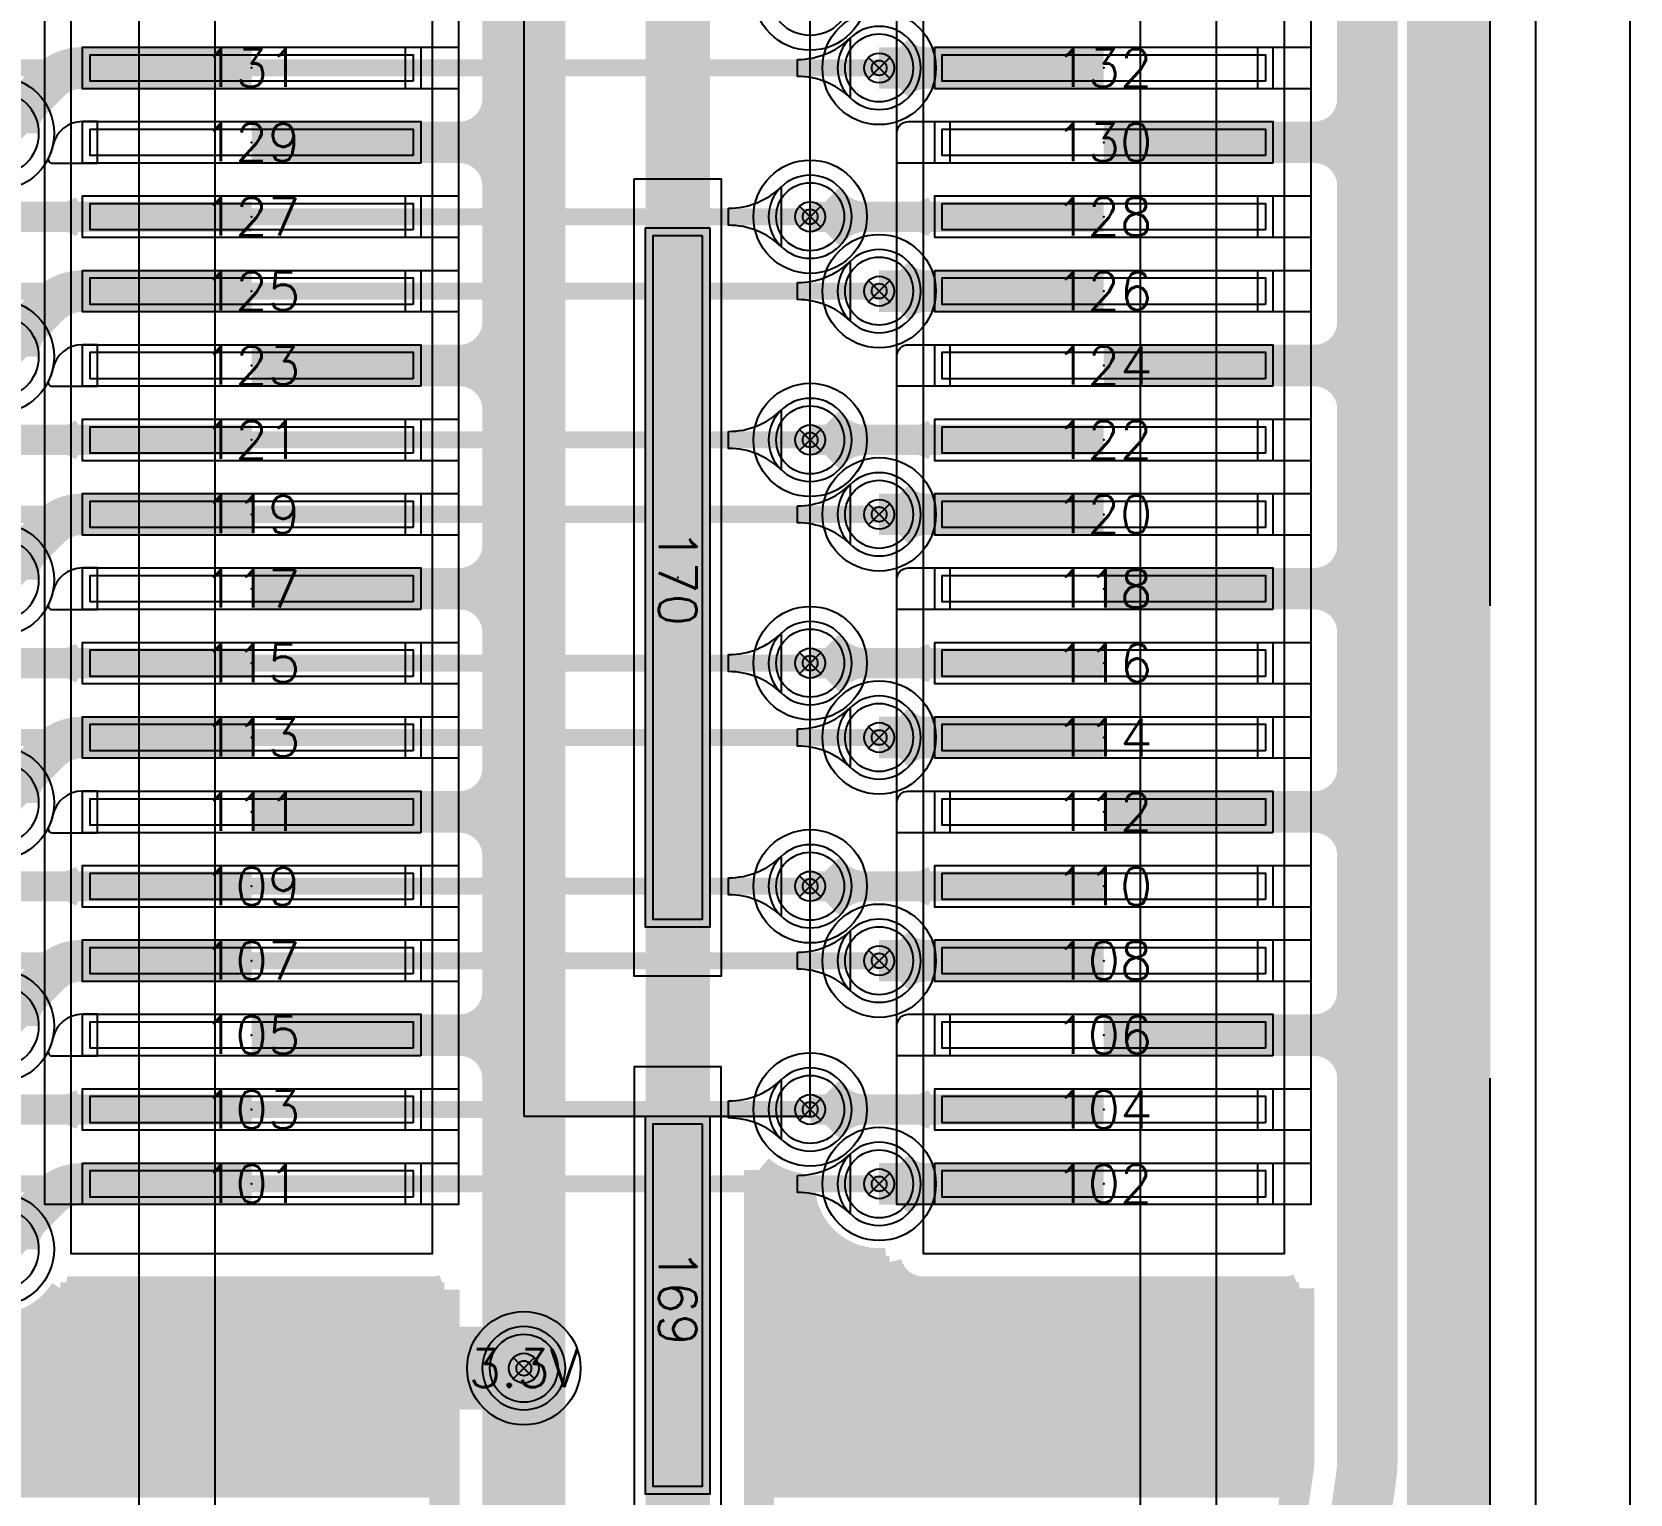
# Model space of a CAD drawing. Header units: inches. Extents: x -0.61 to 6.05, y -1.38 to 3.07.
# Drawn here: x 1.6021 to 2.025, y 1.67 to 2.0569 of the extents above; entities that cross this region are included whole.
import ezdxf
from ezdxf.enums import TextEntityAlignment as Align

# ---------------------------------------------------------------- set-up
doc = ezdxf.new("R2010")
doc.units = ezdxf.units.IN
doc.header["$MEASUREMENT"] = 0
for name, pattern in [('DASHED2', [0.375, 0.25, -0.125]), ('FILLPOLY', [101, 100, 1]), ('FILLPOLYEX', [101, 100, 1]), ('FILLPOLYIN', [101, 100, 1])]:
    doc.linetypes.add(name, pattern=pattern)
for name, color, linetype in [('COM-FS', 7, 'Continuous'), ('FAB', 5, 'Continuous'), ('GE-FS', 5, 'Continuous'), ('GP-FS', 5, 'Continuous'), ('guide_4mil', 7, 'Continuous'), ('HOL', 3, 'Continuous'), ('KO-FS', 7, 'Continuous'), ('LND-FS', 5, 'Continuous'), ('MSK-FS', 6, 'Continuous'), ('NET', 7, 'Continuous'), ('NUM-FS', 7, 'Continuous'), ('PAD-CM', 14, 'Continuous'), ('PCB', 6, 'Continuous'), ('POP-CM', 5, 'Continuous'), ('POP_OUTLINE', 7, 'Continuous'), ('PST-FS', 30, 'Continuous'), ('REF-FS', 7, 'Continuous'), ('scratch', 252, 'DASHED2'), ('STF-01-NS', 30, 'Continuous'), ('TEA-FS', 143, 'Continuous'), ('TEA-NS', 13, 'Continuous'), ('TIE-FS', 5, 'Continuous'), ('TRA-FS', 5, 'Continuous'), ('TRA-NS', 1, 'Continuous'), ('VIA', 7, 'Continuous')]:
    doc.layers.add(name, color=color, linetype=linetype)
doc.styles.get("Standard").update_dxf_attribs({"font": 'romans.shx'})

# ---------------------------------------------------------------- blocks, each defined once
blk = doc.blocks.new('LND-FS-4-D0895-D011')
at = {"layer": 'LND-FS', "linetype": 'Continuous'}
blk.add_lwpolyline([(-0.04475, -0.0055), (0.04475, -0.0055), (0.04475, 0.0055), (-0.04475, 0.0055)], close=True, dxfattribs=at)
blk.add_point((0, 0), dxfattribs=at)
at = {"layer": 'PST-FS', "linetype": 'Continuous'}
blk.add_lwpolyline([(-0.04275, -0.0035), (0.04275, -0.0035), (0.04275, 0.0035), (-0.04275, 0.0035)], close=True, dxfattribs=at)
blk = doc.blocks.new('LND-FS-4-D1-D017')
at = {"layer": 'LND-FS', "linetype": 'Continuous'}
blk.add_lwpolyline([(-0.05, -0.0085), (0.05, -0.0085), (0.05, 0.0085), (-0.05, 0.0085)], close=True, dxfattribs=at)
blk.add_point((0, 0), dxfattribs=at)
at = {"layer": 'PST-FS', "linetype": 'Continuous'}
blk.add_lwpolyline([(-0.048, -0.0065), (0.048, -0.0065), (0.048, 0.0065), (-0.048, 0.0065)], close=True, dxfattribs=at)
blk = doc.blocks.new('LND-FS-4-D185-D017')
at = {"layer": 'LND-FS', "linetype": 'Continuous'}
blk.add_lwpolyline([(-0.0925, -0.0085), (0.0925, -0.0085), (0.0925, 0.0085), (-0.0925, 0.0085)], close=True, dxfattribs=at)
blk.add_point((0, 0), dxfattribs=at)
at = {"layer": 'PST-FS', "linetype": 'Continuous'}
blk.add_lwpolyline([(-0.0905, -0.0065), (0.0905, -0.0065), (0.0905, 0.0065), (-0.0905, 0.0065)], close=True, dxfattribs=at)
blk = doc.blocks.new('PIN-FS-V')
at = {"layer": 'NUM-FS', "linetype": 'Continuous'}
blk.add_attdef('PIN', text='', height=0.03, dxfattribs=at).set_placement((0, 0), align=Align.MIDDLE)
blk = doc.blocks.new('ASP-122953-01-FS')
at = {"layer": 'COM-FS'}
blk.add_lwpolyline([(-1.20625, 0.1425), (1.20625, 0.1425), (1.20625, -0.1425), (-1.20625, -0.1425), (-1.20625, 0.1425)], dxfattribs=at)
blk.add_lwpolyline([(-1.18625, -0.1225), (1.18625, -0.1225), (1.18625, 0.0725), (1.13625, 0.1225), (-1.13625, 0.1225), (-1.18625, 0.0725)], close=True, dxfattribs=at)
at = {"layer": 'MSK-FS'}
for points in [[(-1.09143, 0.065), (-1.09143, 0.1605), (-0.48357, 0.1605), (-0.48357, 0.065)], [(-0.768, -0.0115), (-0.768, 0.0115), (-0.557, 0.0115), (-0.557, -0.0115)], [(-0.407, -0.0115), (-0.407, 0.0115), (-0.533, 0.0115), (-0.533, -0.0115)], [(-1.09143, -0.1605), (-1.09143, -0.065), (-0.48357, -0.065), (-0.48357, -0.1605)]]:
    blk.add_lwpolyline(points, close=True, dxfattribs=at)
at = {"layer": 'LND-FS', "xscale": -1}
for name, p, rotation in [('LND-FS-4-D0895-D011', (-0.79734, 0.11275), 90), ('LND-FS-4-D0895-D011', (-0.77766, 0.11275), 90), ('LND-FS-4-D0895-D011', (-0.75797, 0.11275), 90), ('LND-FS-4-D0895-D011', (-0.73829, 0.11275), 90), ('LND-FS-4-D0895-D011', (-0.7186, 0.11275), 90), ('LND-FS-4-D0895-D011', (-0.69892, 0.11275), 90), ('LND-FS-4-D0895-D011', (-0.67923, 0.11275), 90), ('LND-FS-4-D0895-D011', (-0.65955, 0.11275), 90), ('LND-FS-4-D0895-D011', (-0.63986, 0.11275), 90), ('LND-FS-4-D0895-D011', (-0.62018, 0.11275), 90), ('LND-FS-4-D0895-D011', (-0.60049, 0.11275), 90), ('LND-FS-4-D0895-D011', (-0.58081, 0.11275), 90), ('LND-FS-4-D0895-D011', (-0.56112, 0.11275), 90), ('LND-FS-4-D0895-D011', (-0.54144, 0.11275), 90), ('LND-FS-4-D0895-D011', (-0.52175, 0.11275), 90), ('LND-FS-4-D0895-D011', (-0.50207, 0.11275), 90), ('LND-FS-4-D185-D017', (-0.6625, 0), 180), ('LND-FS-4-D1-D017', (-0.47, 0), 180), ('LND-FS-4-D0895-D011', (-0.79734, -0.11275), 90), ('LND-FS-4-D0895-D011', (-0.77766, -0.11275), 90), ('LND-FS-4-D0895-D011', (-0.75797, -0.11275), 90), ('LND-FS-4-D0895-D011', (-0.73829, -0.11275), 90), ('LND-FS-4-D0895-D011', (-0.7186, -0.11275), 90), ('LND-FS-4-D0895-D011', (-0.69892, -0.11275), 90), ('LND-FS-4-D0895-D011', (-0.67923, -0.11275), 90), ('LND-FS-4-D0895-D011', (-0.65955, -0.11275), 90), ('LND-FS-4-D0895-D011', (-0.63986, -0.11275), 90), ('LND-FS-4-D0895-D011', (-0.62018, -0.11275), 90), ('LND-FS-4-D0895-D011', (-0.60049, -0.11275), 90), ('LND-FS-4-D0895-D011', (-0.58081, -0.11275), 90), ('LND-FS-4-D0895-D011', (-0.56112, -0.11275), 90), ('LND-FS-4-D0895-D011', (-0.54144, -0.11275), 90), ('LND-FS-4-D0895-D011', (-0.52175, -0.11275), 90), ('LND-FS-4-D0895-D011', (-0.50207, -0.11275), 90)]:
    blk.add_blockref(name, p, dxfattribs=dict(at, rotation=rotation))
at = {"layer": 'NUM-FS'}
ref = blk.add_blockref('PIN-FS-V', (-0.79734, 0.11275), dxfattribs=dict(at, xscale=-1, rotation=270))
ref.add_attrib('PIN', '132', dxfattribs={"height": 0.01, "rotation": 90}).set_placement((-0.79734, 0.11275), align=Align.MIDDLE)
ref = blk.add_blockref('PIN-FS-V', (-0.77766, 0.11275), dxfattribs=dict(at, xscale=-1, rotation=270))
ref.add_attrib('PIN', '130', dxfattribs={"height": 0.01, "rotation": 90}).set_placement((-0.77766, 0.11275), align=Align.MIDDLE)
ref = blk.add_blockref('PIN-FS-V', (-0.75797, 0.11275), dxfattribs=dict(at, xscale=-1, rotation=270))
ref.add_attrib('PIN', '128', dxfattribs={"height": 0.01, "rotation": 90}).set_placement((-0.75797, 0.11275), align=Align.MIDDLE)
ref = blk.add_blockref('PIN-FS-V', (-0.73829, 0.11275), dxfattribs=dict(at, xscale=-1, rotation=270))
ref.add_attrib('PIN', '126', dxfattribs={"height": 0.01, "rotation": 90}).set_placement((-0.73829, 0.11275), align=Align.MIDDLE)
ref = blk.add_blockref('PIN-FS-V', (-0.7186, 0.11275), dxfattribs=dict(at, xscale=-1, rotation=270))
ref.add_attrib('PIN', '124', dxfattribs={"height": 0.01, "rotation": 90}).set_placement((-0.7186, 0.11275), align=Align.MIDDLE)
ref = blk.add_blockref('PIN-FS-V', (-0.69892, 0.11275), dxfattribs=dict(at, xscale=-1, rotation=270))
ref.add_attrib('PIN', '122', dxfattribs={"height": 0.01, "rotation": 90}).set_placement((-0.69892, 0.11275), align=Align.MIDDLE)
ref = blk.add_blockref('PIN-FS-V', (-0.67923, 0.11275), dxfattribs=dict(at, xscale=-1, rotation=270))
ref.add_attrib('PIN', '120', dxfattribs={"height": 0.01, "rotation": 90}).set_placement((-0.67923, 0.11275), align=Align.MIDDLE)
ref = blk.add_blockref('PIN-FS-V', (-0.65955, 0.11275), dxfattribs=dict(at, xscale=-1, rotation=270))
ref.add_attrib('PIN', '118', dxfattribs={"height": 0.01, "rotation": 90}).set_placement((-0.65955, 0.11275), align=Align.MIDDLE)
ref = blk.add_blockref('PIN-FS-V', (-0.63986, 0.11275), dxfattribs=dict(at, xscale=-1, rotation=270))
ref.add_attrib('PIN', '116', dxfattribs={"height": 0.01, "rotation": 90}).set_placement((-0.63986, 0.11275), align=Align.MIDDLE)
ref = blk.add_blockref('PIN-FS-V', (-0.62018, 0.11275), dxfattribs=dict(at, xscale=-1, rotation=270))
ref.add_attrib('PIN', '114', dxfattribs={"height": 0.01, "rotation": 90}).set_placement((-0.62018, 0.11275), align=Align.MIDDLE)
ref = blk.add_blockref('PIN-FS-V', (-0.60049, 0.11275), dxfattribs=dict(at, xscale=-1, rotation=270))
ref.add_attrib('PIN', '112', dxfattribs={"height": 0.01, "rotation": 90}).set_placement((-0.60049, 0.11275), align=Align.MIDDLE)
ref = blk.add_blockref('PIN-FS-V', (-0.58081, 0.11275), dxfattribs=dict(at, xscale=-1, rotation=270))
ref.add_attrib('PIN', '110', dxfattribs={"height": 0.01, "rotation": 90}).set_placement((-0.58081, 0.11275), align=Align.MIDDLE)
ref = blk.add_blockref('PIN-FS-V', (-0.56112, 0.11275), dxfattribs=dict(at, xscale=-1, rotation=270))
ref.add_attrib('PIN', '108', dxfattribs={"height": 0.01, "rotation": 90}).set_placement((-0.56112, 0.11275), align=Align.MIDDLE)
ref = blk.add_blockref('PIN-FS-V', (-0.54144, 0.11275), dxfattribs=dict(at, xscale=-1, rotation=270))
ref.add_attrib('PIN', '106', dxfattribs={"height": 0.01, "rotation": 90}).set_placement((-0.54144, 0.11275), align=Align.MIDDLE)
ref = blk.add_blockref('PIN-FS-V', (-0.52175, 0.11275), dxfattribs=dict(at, xscale=-1, rotation=270))
ref.add_attrib('PIN', '104', dxfattribs={"height": 0.01, "rotation": 90}).set_placement((-0.52175, 0.11275), align=Align.MIDDLE)
ref = blk.add_blockref('PIN-FS-V', (-0.50207, 0.11275), dxfattribs=dict(at, xscale=-1, rotation=270))
ref.add_attrib('PIN', '102', dxfattribs={"height": 0.01, "rotation": 90}).set_placement((-0.50207, 0.11275), align=Align.MIDDLE)
ref = blk.add_blockref('PIN-FS-V', (-0.6625, 0), dxfattribs=dict(at, xscale=-1))
ref.add_attrib('PIN', '170', dxfattribs={"height": 0.01}).set_placement((-0.6625, 0), align=Align.MIDDLE)
ref = blk.add_blockref('PIN-FS-V', (-0.472, 0), dxfattribs=dict(at, xscale=-1))
ref.add_attrib('PIN', '169', dxfattribs={"height": 0.01}).set_placement((-0.472, 0), align=Align.MIDDLE)
ref = blk.add_blockref('PIN-FS-V', (-0.75797, -0.11275), dxfattribs=dict(at, xscale=-1, rotation=270))
ref.add_attrib('PIN', '127', dxfattribs={"height": 0.01, "rotation": 90}).set_placement((-0.75797, -0.11275), align=Align.MIDDLE)
ref = blk.add_blockref('PIN-FS-V', (-0.73829, -0.11275), dxfattribs=dict(at, xscale=-1, rotation=270))
ref.add_attrib('PIN', '125', dxfattribs={"height": 0.01, "rotation": 90}).set_placement((-0.73829, -0.11275), align=Align.MIDDLE)
ref = blk.add_blockref('PIN-FS-V', (-0.7186, -0.11275), dxfattribs=dict(at, xscale=-1, rotation=270))
ref.add_attrib('PIN', '123', dxfattribs={"height": 0.01, "rotation": 90}).set_placement((-0.7186, -0.11275), align=Align.MIDDLE)
ref = blk.add_blockref('PIN-FS-V', (-0.65955, -0.11275), dxfattribs=dict(at, xscale=-1, rotation=270))
ref.add_attrib('PIN', '117', dxfattribs={"height": 0.01, "rotation": 90}).set_placement((-0.65955, -0.11275), align=Align.MIDDLE)
ref = blk.add_blockref('PIN-FS-V', (-0.63986, -0.11275), dxfattribs=dict(at, xscale=-1, rotation=270))
ref.add_attrib('PIN', '115', dxfattribs={"height": 0.01, "rotation": 90}).set_placement((-0.63986, -0.11275), align=Align.MIDDLE)
ref = blk.add_blockref('PIN-FS-V', (-0.62018, -0.11275), dxfattribs=dict(at, xscale=-1, rotation=270))
ref.add_attrib('PIN', '113', dxfattribs={"height": 0.01, "rotation": 90}).set_placement((-0.62018, -0.11275), align=Align.MIDDLE)
ref = blk.add_blockref('PIN-FS-V', (-0.56112, -0.11275), dxfattribs=dict(at, xscale=-1, rotation=270))
ref.add_attrib('PIN', '107', dxfattribs={"height": 0.01, "rotation": 90}).set_placement((-0.56112, -0.11275), align=Align.MIDDLE)
ref = blk.add_blockref('PIN-FS-V', (-0.54144, -0.11275), dxfattribs=dict(at, xscale=-1, rotation=270))
ref.add_attrib('PIN', '105', dxfattribs={"height": 0.01, "rotation": 90}).set_placement((-0.54144, -0.11275), align=Align.MIDDLE)
ref = blk.add_blockref('PIN-FS-V', (-0.52175, -0.11275), dxfattribs=dict(at, xscale=-1, rotation=270))
ref.add_attrib('PIN', '103', dxfattribs={"height": 0.01, "rotation": 90}).set_placement((-0.52175, -0.11275), align=Align.MIDDLE)
ref = blk.add_blockref('PIN-FS-V', (-0.79734, -0.11275), dxfattribs=dict(at, xscale=-1, rotation=270))
ref.add_attrib('PIN', '131', dxfattribs={"height": 0.01, "rotation": 90}).set_placement((-0.79734, -0.11275), align=Align.MIDDLE)
ref = blk.add_blockref('PIN-FS-V', (-0.77766, -0.11275), dxfattribs=dict(at, xscale=-1, rotation=270))
ref.add_attrib('PIN', '129', dxfattribs={"height": 0.01, "rotation": 90}).set_placement((-0.77766, -0.11275), align=Align.MIDDLE)
ref = blk.add_blockref('PIN-FS-V', (-0.69892, -0.11275), dxfattribs=dict(at, xscale=-1, rotation=270))
ref.add_attrib('PIN', '121', dxfattribs={"height": 0.01, "rotation": 90}).set_placement((-0.69892, -0.11275), align=Align.MIDDLE)
ref = blk.add_blockref('PIN-FS-V', (-0.67923, -0.11275), dxfattribs=dict(at, xscale=-1, rotation=270))
ref.add_attrib('PIN', '119', dxfattribs={"height": 0.01, "rotation": 90}).set_placement((-0.67923, -0.11275), align=Align.MIDDLE)
ref = blk.add_blockref('PIN-FS-V', (-0.60049, -0.11275), dxfattribs=dict(at, xscale=-1, rotation=270))
ref.add_attrib('PIN', '111', dxfattribs={"height": 0.01, "rotation": 90}).set_placement((-0.60049, -0.11275), align=Align.MIDDLE)
ref = blk.add_blockref('PIN-FS-V', (-0.58081, -0.11275), dxfattribs=dict(at, xscale=-1, rotation=270))
ref.add_attrib('PIN', '109', dxfattribs={"height": 0.01, "rotation": 90}).set_placement((-0.58081, -0.11275), align=Align.MIDDLE)
ref = blk.add_blockref('PIN-FS-V', (-0.50207, -0.11275), dxfattribs=dict(at, xscale=-1, rotation=270))
ref.add_attrib('PIN', '101', dxfattribs={"height": 0.01, "rotation": 90}).set_placement((-0.50207, -0.11275), align=Align.MIDDLE)
at = {"layer": 'REF-FS'}
blk.add_attdef('REF', text='', height=0.03, dxfattribs=at).set_placement((0, 0), align=Align.MIDDLE)
blk = doc.blocks.new('PAD-CM-0-D022')
at = {"layer": 'PAD-CM', "linetype": 'Continuous'}
blk.add_lwpolyline([(-0.011, 0, 1), (0.011, 0, 1)], format="xyb", close=True, dxfattribs=at)
blk.add_point((0, 0), dxfattribs=at)
blk = doc.blocks.new('HOL-D0079')
at = {"layer": 'HOL', "linetype": 'Continuous'}
blk.add_circle((0, 0), 0.00395, dxfattribs=at)
blk = doc.blocks.new('VIA-D0079-D022')
at = {"layer": 'guide_4mil', "linetype": 'Continuous'}
blk.add_circle((0, 0), 0.015, dxfattribs=at)
at = {"layer": 'HOL', "linetype": 'Continuous'}
blk.add_blockref('HOL-D0079', (0, 0), dxfattribs=at)
at = {"layer": 'PAD-CM', "linetype": 'Continuous'}
blk.add_blockref('PAD-CM-0-D022', (0, 0), dxfattribs=at)
at = {"layer": 'NET', "linetype": 'Continuous'}
blk.add_attdef('NET', text='', height=0.02, dxfattribs=at).set_placement((0, 0), align=Align.MIDDLE)
blk = doc.blocks.new('TEA-FS-D007-90D-D008-D011')
at = {"layer": 'TEA-FS', "const_width": 0.008}
for points in [[(0.00495, 0.00495), (0.00668, 0.00322, 0.198912), (0.01446, 0)], [(0.00495, -0.00495), (0.00668, -0.00322, -0.198912), (0.01446, 0)]]:
    blk.add_lwpolyline(points, format="xyb", dxfattribs=at)
blk = doc.blocks.new('TEA-FS-D0055-90D-D011-D011')
at = {"layer": 'TEA-FS', "const_width": 0.011}
for points in [[(0.00389, 0.00389), (0.00456, 0.00322, 0.198912), (0.01233, 0)], [(0.00389, -0.00389), (0.00456, -0.00322, -0.198912), (0.01233, 0)]]:
    blk.add_lwpolyline(points, format="xyb", dxfattribs=at)
blk = doc.blocks.new('TEA-FS-D00165-50D-D008-D0056')
at = {"layer": 'TEA-FS', "const_width": 0.008}
for points in [[(0.0007, 0.0015), (0.00278, 0.00053, 0.109518), (0.00517, 0)], [(0.0007, -0.0015), (0.00278, -0.00053, -0.109518), (0.00517, 0)]]:
    blk.add_lwpolyline(points, format="xyb", dxfattribs=at)
blk = doc.blocks.new('EXT_10')
at = {"layer": 'TRA-FS'}
blk.add_lwpolyline([(0, 0.0055), (0.014, 0.0055), (0.014, -0.0055), (0, -0.0055)], close=True, dxfattribs=at)
blk = doc.blocks.new('EXT_9')
at = {"layer": 'TRA-FS'}
blk.add_lwpolyline([(0.004, -0.0055), (-0.01, -0.0055), (-0.01, 0.0025, -0.414214), (-0.007, 0.0055), (0.004, 0.0055)], format="xyb", close=True, dxfattribs=at)
blk = doc.blocks.new('EXT_SMALL2')
at = {"layer": 'TRA-FS'}
blk.add_lwpolyline([(0.004, 0.0055), (-0.00005, 0.0055, 0.352856), (-0.00786, -0.0008, -0.057755), (-0.00898, -0.00407, 0.551341), (-0.00808, -0.0055), (0.004, -0.0055)], format="xyb", close=True, dxfattribs=at)
blk = doc.blocks.new('TBL-SYM12')
for p, q in [((-0.354, -0.354), (0.354, 0.354)), ((-0.354, 0.354), (0.354, -0.354))]:
    blk.add_line(p, q)
blk.add_circle((0, 0), 0.25)

msp = doc.modelspace()

# ---------------------------------------------------------------- linework, layer by layer
at = {"layer": 'GE-FS', "const_width": 0.008}
msp.add_lwpolyline([(1.97, 2.484, -0.414214), (1.984, 2.47), (1.984, 0.03, -0.414214), (1.97, 0.016), (0.03, 0.016, -0.414214), (0.016, 0.03), (0.016, 2.47, -0.414214), (0.03, 2.484)], format="xyb", close=True, dxfattribs=at)
for points in [[(1.96923, 1.64582), (1.9729, 1.67127, 0.035895), (1.9735, 1.67956), (1.9735, 2.32991, 0.04382)], [(1.7945, 1.657), (1.7945, 1.75571, 0.143819), (1.80533, 1.75093, 0.426286), (1.82829, 1.73116, 0.344742), (1.838, 1.72357), (1.9335, 1.72357, 0.103244), (1.9375, 1.7244), (1.9375, 1.67956, -0.035895), (1.93727, 1.67642), (1.9336, 1.65097, 0.035895)], [(1.57313, 1.74163, 0.895044), (1.61083, 1.72371, 0.041935), (1.6125, 1.72357), (1.708, 1.72357, 0.083619), (1.71128, 1.72412), (1.71128, 1.56338, 0.083619), (1.708, 1.56393), (1.6125, 1.56393, 0.414214), (1.6025, 1.55393), (1.6025, 1.55047, 0.327538), (1.5955, 1.54093)]]:
    msp.add_lwpolyline(points, format="xyb", dxfattribs=at)
at = {"layer": 'GP-FS', "const_width": 0.008}
for points in [[(1.9735, 2.058), (1.984, 2.058)], [(1.9735, 2.051), (1.984, 2.051)], [(1.9735, 2.044), (1.984, 2.044)], [(1.9735, 2.037), (1.984, 2.037)], [(1.9735, 2.03), (1.984, 2.03)], [(1.9735, 2.023), (1.984, 2.023)], [(1.9735, 2.016), (1.984, 2.016)], [(1.9735, 2.009), (1.984, 2.009)], [(1.9735, 2.002), (1.984, 2.002)], [(1.9735, 1.995), (1.984, 1.995)], [(1.9735, 1.988), (1.984, 1.988)], [(1.9735, 1.981), (1.984, 1.981)], [(1.9735, 1.974), (1.984, 1.974)], [(1.9735, 1.967), (1.984, 1.967)], [(1.9735, 1.96), (1.984, 1.96)], [(1.9735, 1.953), (1.984, 1.953)], [(1.9735, 1.946), (1.984, 1.946)], [(1.9735, 1.939), (1.984, 1.939)], [(1.9735, 1.932), (1.984, 1.932)], [(1.9735, 1.925), (1.984, 1.925)], [(1.9735, 1.918), (1.984, 1.918)], [(1.9735, 1.911), (1.984, 1.911)], [(1.9735, 1.904), (1.984, 1.904)], [(1.9735, 1.897), (1.984, 1.897)], [(1.9735, 1.89), (1.984, 1.89)], [(1.9735, 1.883), (1.984, 1.883)], [(1.9735, 1.876), (1.984, 1.876)], [(1.9735, 1.869), (1.984, 1.869)], [(1.9735, 1.862), (1.984, 1.862)], [(1.9735, 1.855), (1.984, 1.855)], [(1.9735, 1.848), (1.984, 1.848)], [(1.9735, 1.841), (1.984, 1.841)], [(1.9735, 1.834), (1.984, 1.834)], [(1.9735, 1.827), (1.984, 1.827)], [(1.9735, 1.82), (1.984, 1.82)], [(1.9735, 1.813), (1.984, 1.813)], [(1.9735, 1.806), (1.984, 1.806)], [(1.9735, 1.799), (1.984, 1.799)], [(1.9735, 1.792), (1.984, 1.792)], [(1.9735, 1.785), (1.984, 1.785)], [(1.9735, 1.778), (1.984, 1.778)], [(1.9735, 1.771), (1.984, 1.771)], [(1.9735, 1.764), (1.984, 1.764)], [(1.9735, 1.757), (1.984, 1.757)], [(1.7945, 1.75), (1.8054, 1.75)], [(1.9735, 1.75), (1.984, 1.75)], [(1.7945, 1.743), (1.80736, 1.743)], [(1.9735, 1.743), (1.984, 1.743)], [(1.7945, 1.736), (1.81277, 1.736)], [(1.9735, 1.736), (1.984, 1.736)], [(1.7945, 1.729), (1.8291, 1.729)], [(1.9735, 1.729), (1.984, 1.729)], [(1.60965, 1.722), (1.71128, 1.722)], [(1.7945, 1.722), (1.9375, 1.722)], [(1.9735, 1.722), (1.984, 1.722)], [(1.60007, 1.715), (1.71128, 1.715)], [(1.7945, 1.715), (1.9375, 1.715)], [(1.9735, 1.715), (1.984, 1.715)], [(0.33629, 1.708), (1.71128, 1.708)], [(1.7945, 1.708), (1.9375, 1.708)], [(1.9735, 1.708), (1.984, 1.708)], [(0.3367, 1.701), (1.71128, 1.701)], [(1.7945, 1.701), (1.9375, 1.701)], [(1.9735, 1.701), (1.984, 1.701)], [(0.33466, 1.694), (1.71128, 1.694)], [(1.7945, 1.694), (1.9375, 1.694)], [(1.9735, 1.694), (1.984, 1.694)], [(0.32907, 1.687), (1.71128, 1.687)], [(1.7945, 1.687), (1.9375, 1.687)], [(1.9735, 1.687), (1.984, 1.687)], [(0.016, 1.68), (1.71128, 1.68)], [(1.7945, 1.68), (1.9375, 1.68)], [(1.9735, 1.68), (1.984, 1.68)], [(0.016, 1.673), (1.71128, 1.673)], [(1.7945, 1.673), (1.93678, 1.673)], [(1.97313, 1.673), (1.984, 1.673)]]:
    msp.add_lwpolyline(points, dxfattribs=at)
at = {"layer": 'KO-FS'}
for points in [[(1.715, 1.74657), (1.6055, 1.74657), (1.6055, 2.32843), (1.715, 2.32843)], [(1.9405, 1.74657), (1.831, 1.74657), (1.831, 2.32843), (1.9405, 2.32843)], [(1.73228, 1.77), (1.80805, 1.77), (1.80805, 2.30325), (1.73228, 2.30325)]]:
    msp.add_lwpolyline(points, close=True, dxfattribs=at)
at = {"layer": 'PCB', "const_width": 0.0005}
msp.add_lwpolyline([(2, 0.03), (2, 2.47, 0.414214), (1.97, 2.5), (0.03, 2.5, 0.414214), (0, 2.47), (0, 0.03, 0.414214), (0.03, 0), (1.97, 0, 0.414214)], format="xyb", close=True, dxfattribs=at)
at = {"layer": 'POP-CM', "linetype": 'FILLPOLYIN'}
for centre in [(1.8263, 2.04734), (1.80805, 2.00797), (1.8263, 1.98829), (1.80805, 1.94892), (1.8263, 1.92923), (1.80805, 1.88986), (1.8263, 1.87018), (1.80805, 1.83081), (1.8263, 1.81112), (1.80805, 1.77175), (1.8263, 1.75207), (1.73228, 1.70329)]:
    msp.add_circle(centre, 0.009, dxfattribs=at)
at = {"layer": 'POP_OUTLINE', "linetype": 'FILLPOLYEX'}
msp.add_lwpolyline([(2.025, 0.03), (2.025, 2.47, 0.414214), (1.97, 2.525), (0.03, 2.525, 0.414214), (-0.025, 2.47), (-0.025, 0.03, 0.414214), (0.03, -0.025), (1.97, -0.025, 0.414214)], format="xyb", close=True, dxfattribs=at)
at = {"layer": 'scratch'}
msp.add_lwpolyline([(1.988, 0.03), (1.988, 2.47, 0.414214), (1.97, 2.488), (0.03, 2.488, 0.414214), (0.012, 2.47), (0.012, 0.03, 0.414214), (0.03, 0.012), (1.97, 0.012, 0.414214)], format="xyb", close=True, dxfattribs=at)
at = {"layer": 'STF-01-NS', "const_width": 0.0005}
msp.add_lwpolyline([(1.543, 2.8), (2, 2.8), (2, -0.3), (1.543, -0.3)], close=True, dxfattribs=at)
at = {"layer": 'TEA-FS', "const_width": 0.006}
for points in [[(1.71528, 2.03016, 0.414214), (1.72428, 2.03916, 0.414214)], [(1.9415, 2.03016, 0.414214), (1.9505, 2.03916, 0.414214)], [(1.71528, 2.02516, -0.414214), (1.72428, 2.01616, -0.414214)], [(1.9415, 2.02516, -0.414214), (1.9505, 2.01616, -0.414214)], [(1.71528, 1.9711, 0.414214), (1.72428, 1.9801, 0.414214)], [(1.9415, 1.9711, 0.414214), (1.9505, 1.9801, 0.414214)], [(1.71528, 1.9661, -0.414214), (1.72428, 1.9571, -0.414214)], [(1.9415, 1.9661, -0.414214), (1.9505, 1.9571, -0.414214)], [(1.71528, 1.91205, 0.414214), (1.72428, 1.92105, 0.414214)], [(1.9415, 1.91205, 0.414214), (1.9505, 1.92105, 0.414214)], [(1.71528, 1.90705, -0.414214), (1.72428, 1.89805, -0.414214)], [(1.9415, 1.90705, -0.414214), (1.9505, 1.89805, -0.414214)], [(1.71528, 1.85299, 0.414214), (1.72428, 1.86199, 0.414214)], [(1.9415, 1.85299, 0.414214), (1.9505, 1.86199, 0.414214)], [(1.71528, 1.84799, -0.414214), (1.72428, 1.83899, -0.414214)], [(1.9415, 1.84799, -0.414214), (1.9505, 1.83899, -0.414214)], [(1.71528, 1.79394, 0.414214), (1.72428, 1.80294, 0.414214)], [(1.9415, 1.79394, 0.414214), (1.9505, 1.80294, 0.414214)], [(1.71528, 1.78894, -0.414214), (1.72428, 1.77994, -0.414214)], [(1.9415, 1.78894, -0.414214), (1.9505, 1.77994, -0.414214)]]:
    msp.add_lwpolyline(points, format="xyb", dxfattribs=at)
at = {"layer": 'TEA-NS', "linetype": 'FILLPOLY'}
for points in [[(1.80471, 2.04959, 0.194976), (1.81864, 2.05524), (1.81864, 2.03945, 0.194976), (1.80471, 2.04509)], [(1.78647, 2.01022, 0.194976), (1.80039, 2.01587), (1.80039, 2.00008, 0.194976), (1.78647, 2.00572)], [(1.80471, 1.99054, 0.194976), (1.81864, 1.99618), (1.81864, 1.98039, 0.194976), (1.80471, 1.98604)], [(1.78647, 1.95117, 0.194976), (1.80039, 1.95681), (1.80039, 1.94102, 0.194976), (1.78647, 1.94667)], [(1.80471, 1.93148, 0.194976), (1.81864, 1.93713), (1.81864, 1.92134, 0.194976), (1.80471, 1.92698)], [(1.78647, 1.89211, 0.194976), (1.80039, 1.89776), (1.80039, 1.88197, 0.194976), (1.78647, 1.88761)], [(1.80471, 1.87243, 0.194976), (1.81864, 1.87807), (1.81864, 1.86228, 0.194976), (1.80471, 1.86793)], [(1.78647, 1.83306, 0.194976), (1.80039, 1.8387), (1.80039, 1.82291, 0.194976), (1.78647, 1.82856)], [(1.80471, 1.81337, 0.194976), (1.81864, 1.81902), (1.81864, 1.80323, 0.194976), (1.80471, 1.80887)], [(1.78647, 1.774, 0.194976), (1.80039, 1.77965), (1.80039, 1.76386, 0.194976), (1.78647, 1.7695)], [(1.80471, 1.75432, 0.194976), (1.81864, 1.75996), (1.81864, 1.74417, 0.194976), (1.80471, 1.74982)]]:
    msp.add_lwpolyline(points, format="xyb", close=True, dxfattribs=at)
at = {"layer": 'TIE-FS', "const_width": 0.017}
msp.add_lwpolyline([(1.773, 2.43207), (1.773, 0.05381)], dxfattribs=at)
at = {"layer": 'TRA-FS'}
for points, const_width in [([(1.73228, 2.35885), (1.73228, 0.91152)], 0.022), ([(1.8263, 2.04734), (1.88575, 2.04734)], 0.011), ([(1.66025, 2.02766), (1.73228, 2.02766)], 0.011), ([(1.88575, 2.02766), (1.956, 2.02766)], 0.011), ([(1.80805, 2.00797), (1.88575, 2.00797)], 0.008), ([(1.8263, 1.98829), (1.88575, 1.98829)], 0.011), ([(1.66025, 1.9686), (1.73228, 1.9686)], 0.011), ([(1.88575, 1.9686), (1.956, 1.9686)], 0.011), ([(1.80805, 1.94892), (1.88575, 1.94892)], 0.008), ([(1.8263, 1.92923), (1.88575, 1.92923)], 0.011), ([(1.66025, 1.90955), (1.73228, 1.90955)], 0.011), ([(1.88575, 1.90955), (1.956, 1.90955)], 0.011), ([(1.80805, 1.88986), (1.88575, 1.88986)], 0.008), ([(1.8263, 1.87018), (1.88575, 1.87018)], 0.011), ([(1.66025, 1.85049), (1.73228, 1.85049)], 0.011), ([(1.88575, 1.85049), (1.956, 1.85049)], 0.011), ([(1.80805, 1.83081), (1.88575, 1.83081)], 0.008), ([(1.8263, 1.81112), (1.88575, 1.81112)], 0.011), ([(1.66025, 1.79144), (1.73228, 1.79144)], 0.011), ([(1.88575, 1.79144), (1.956, 1.79144)], 0.011), ([(1.80805, 1.77175), (1.88575, 1.77175)], 0.008), ([(1.8263, 1.75207), (1.88575, 1.75207)], 0.011)]:
    msp.add_lwpolyline(points, dxfattribs=dict(at, const_width=const_width))
for points, const_width in [([(1.951, 1.58825), (1.951, 1.59779), (1.951, 1.64267, -0.035895), (1.95141, 1.6484), (1.95509, 1.67384, 0.035895), (1.9555, 1.67956), (1.9555, 2.32991, 0.04382), (1.95489, 2.33688), (1.95266, 2.34946), (1.951, 2.35885)], 0.016), ([(1.66025, 2.00797), (1.65508, 2.00797), (1.59251, 2.00797, 0.119528), (1.58151, 2.00531), (1.5675, 1.99809)], 0.008), ([(1.66025, 1.94892), (1.65508, 1.94892), (1.59251, 1.94892, 0.119528), (1.58151, 1.94625), (1.5675, 1.93903)], 0.008), ([(1.66025, 1.88986), (1.65508, 1.88986), (1.59251, 1.88986, 0.119528), (1.58151, 1.8872), (1.5675, 1.87998)], 0.008), ([(1.66025, 1.83081), (1.65508, 1.83081), (1.59251, 1.83081, 0.119528), (1.58151, 1.82814), (1.5675, 1.82092)], 0.008), ([(1.66025, 1.77175), (1.65508, 1.77175), (1.59251, 1.77175, 0.119528), (1.58151, 1.76909), (1.5675, 1.76187)], 0.008)]:
    msp.add_lwpolyline(points, format="xyb", dxfattribs=dict(at, const_width=const_width))
at = {"layer": 'TRA-FS', "linetype": 'Continuous', "const_width": 0.011}
for points in [[(1.66025, 2.04734), (1.61525, 2.04734, 0.198888), (1.60676, 2.04382), (1.59298, 2.03004)], [(1.66025, 1.98829), (1.61525, 1.98828, 0.198888), (1.60676, 1.98477), (1.59298, 1.97099)], [(1.66025, 1.92923), (1.61525, 1.92923, 0.198888), (1.60676, 1.92571), (1.59298, 1.91193)], [(1.66025, 1.87018), (1.61525, 1.87017, 0.198888), (1.60676, 1.86666), (1.59298, 1.85288)], [(1.66025, 1.81112), (1.61525, 1.81112, 0.198888), (1.60676, 1.8076), (1.59298, 1.79382)], [(1.66025, 1.75207), (1.61525, 1.75206, 0.198888), (1.60676, 1.74855), (1.59298, 1.73477)]]:
    msp.add_lwpolyline(points, format="xyb", dxfattribs=at)
at = {"layer": 'TRA-NS', "ltscale": 0.5, "const_width": 0.022}
msp.add_lwpolyline([(0.023, 2.459), (0.023, 0.041, 0.414214), (0.041, 0.023), (1.959, 0.023, 0.414214), (1.977, 0.041), (1.977, 2.459, 0.414214), (1.959, 2.477), (0.041, 2.477, 0.414214)], format="xyb", close=True, dxfattribs=at)
at = {"layer": 'TRA-NS', "const_width": 0.0045}
for points in [[(0.3535, 2.04741), (0.40698, 2.04741, -0.198912), (0.41547, 2.0439), (0.41696, 2.04241, 0.198912), (0.42544, 2.03889), (0.43192, 2.03889, 0.131652), (0.43792, 2.0405), (0.44279, 2.04331, -0.131652), (0.44879, 2.04492), (1.54871, 2.04492, -0.143557), (1.55518, 2.04302), (1.55866, 2.04079, 0.143557), (1.56514, 2.03889), (1.57081, 2.03889, 0.198912), (1.57929, 2.04241), (1.58071, 2.04383, -0.198912), (1.5892, 2.04734), (1.8263, 2.04734)], [(1.80805, 2.00797), (1.58979, 2.00797, -0.198912), (1.58131, 2.01149), (1.57929, 2.01351, 0.198912), (1.57081, 2.01702), (0.42544, 2.01702, 0.198912), (0.41696, 2.01351), (0.41501, 2.01155, -0.198912), (0.40652, 2.00804), (0.3535, 2.00804)], [(0.3535, 1.98836), (0.40698, 1.98836, -0.198912), (0.41547, 1.98484), (0.41696, 1.98335, 0.198912), (0.42544, 1.97984), (0.43192, 1.97984, 0.131652), (0.43792, 1.98144), (0.44279, 1.98425, -0.131652), (0.44879, 1.98586), (1.54871, 1.98586, -0.143557), (1.55518, 1.98396), (1.55866, 1.98173, 0.143557), (1.56514, 1.97984), (1.57081, 1.97984, 0.198912), (1.57929, 1.98335), (1.58071, 1.98477, -0.198912), (1.5892, 1.98829), (1.8263, 1.98829)], [(1.80805, 1.94892), (1.58979, 1.94892, -0.198912), (1.58131, 1.95243), (1.57929, 1.95445, 0.198912), (1.57081, 1.95797), (0.42544, 1.95797, 0.198912), (0.41696, 1.95445), (0.41501, 1.9525, -0.198912), (0.40652, 1.94898), (0.3535, 1.94898)], [(0.3535, 1.9293), (0.40698, 1.9293, -0.198912), (0.41547, 1.92579), (0.41696, 1.9243, 0.198912), (0.42544, 1.92078), (0.43192, 1.92078, 0.131652), (0.43792, 1.92239), (0.44279, 1.9252, -0.131652), (0.44879, 1.92681), (1.54871, 1.92681, -0.143557), (1.55518, 1.92491), (1.55866, 1.92268, 0.143557), (1.56514, 1.92078), (1.57081, 1.92078, 0.198912), (1.57929, 1.9243), (1.58071, 1.92572, -0.198912), (1.5892, 1.92923), (1.8263, 1.92923)], [(1.80805, 1.88986), (1.58979, 1.88986, -0.198912), (1.58131, 1.89338), (1.57929, 1.8954, 0.198912), (1.57081, 1.89891), (0.42544, 1.89891, 0.198912), (0.41696, 1.8954), (0.41501, 1.89344, -0.198912), (0.40652, 1.88993), (0.3535, 1.88993)], [(0.3535, 1.87024), (0.40698, 1.87024, -0.198912), (0.41547, 1.86673), (0.41696, 1.86524, 0.198912), (0.42544, 1.86173), (0.43192, 1.86173, 0.131652), (0.43792, 1.86333), (0.44279, 1.86614, -0.131652), (0.44879, 1.86775), (1.54871, 1.86775, -0.143557), (1.55518, 1.86585), (1.55866, 1.86362, 0.143557), (1.56514, 1.86173), (1.57081, 1.86173, 0.198912), (1.57929, 1.86524), (1.58071, 1.86666, -0.198912), (1.5892, 1.87018), (1.8263, 1.87018)], [(1.80805, 1.83081), (1.58979, 1.83081, -0.198912), (1.58131, 1.83432), (1.57929, 1.83634, 0.198912), (1.57081, 1.83986), (0.42544, 1.83986, 0.198912), (0.41696, 1.83634), (0.41501, 1.83439, -0.198912), (0.40652, 1.83088), (0.3535, 1.83088)], [(0.3535, 1.81119), (0.40698, 1.81119, -0.198912), (0.41547, 1.80768), (0.41696, 1.80619, 0.198912), (0.42544, 1.80267), (0.43192, 1.80267, 0.131652), (0.43792, 1.80428), (0.44279, 1.80709, -0.131652), (0.44879, 1.8087), (1.54871, 1.8087, -0.143557), (1.55518, 1.8068), (1.55866, 1.80457, 0.143557), (1.56514, 1.80267), (1.57081, 1.80267, 0.198912), (1.57929, 1.80619), (1.58071, 1.80761, -0.198912), (1.5892, 1.81112), (1.8263, 1.81112)], [(1.80805, 1.77175), (1.58979, 1.77175, -0.198912), (1.58131, 1.77527), (1.57929, 1.77729, 0.198912), (1.57081, 1.7808), (0.42544, 1.7808, 0.198912), (0.41696, 1.77729), (0.41501, 1.77533, -0.198912), (0.40652, 1.77182), (0.3535, 1.77182)], [(0.3535, 1.75213), (0.40698, 1.75213, -0.198912), (0.41547, 1.74862), (0.41696, 1.74713, 0.198912), (0.42544, 1.74362), (0.43192, 1.74362, 0.131652), (0.43792, 1.74522), (0.44279, 1.74803, -0.131652), (0.44879, 1.74964), (1.54871, 1.74964, -0.143557), (1.55518, 1.74774), (1.55866, 1.74551, 0.143557), (1.56514, 1.74362), (1.57081, 1.74362, 0.198912), (1.57929, 1.74713), (1.58071, 1.74855, -0.198912), (1.5892, 1.75207), (1.8263, 1.75207)]]:
    msp.add_lwpolyline(points, format="xyb", dxfattribs=at)
at = {"layer": 'TRA-NS', "const_width": 0.022}
msp.add_lwpolyline([(0.31583, 1.70329), (1.73228, 1.70329)], dxfattribs=at)

# ---------------------------------------------------------------- block references
at = {"layer": 'COM-FS', "rotation": 270}
msp.add_blockref('ASP-122953-01-FS', (1.773, 1.25), dxfattribs=at)
at = {"layer": 'FAB', "xscale": 0.0079, "yscale": 0.0079, "zscale": 0.0079}
for p in [(1.8263, 2.04734), (1.80805, 2.00797), (1.8263, 1.98829), (1.80805, 1.94892), (1.8263, 1.92923), (1.80805, 1.88986), (1.8263, 1.87018), (1.80805, 1.83081), (1.8263, 1.81112), (1.80805, 1.77175), (1.8263, 1.75207), (1.73228, 1.70329)]:
    msp.add_blockref('TBL-SYM12', p, dxfattribs=at)
at = {"layer": 'TEA-FS'}
for name, p in [('TEA-FS-D0055-90D-D011-D011', (1.8263, 2.04734)), ('TEA-FS-D007-90D-D008-D011', (1.80805, 2.00797)), ('TEA-FS-D0055-90D-D011-D011', (1.8263, 1.98829)), ('TEA-FS-D007-90D-D008-D011', (1.80805, 1.94892)), ('TEA-FS-D0055-90D-D011-D011', (1.8263, 1.92923)), ('TEA-FS-D007-90D-D008-D011', (1.80805, 1.88986)), ('TEA-FS-D0055-90D-D011-D011', (1.8263, 1.87018)), ('TEA-FS-D007-90D-D008-D011', (1.80805, 1.83081)), ('TEA-FS-D0055-90D-D011-D011', (1.8263, 1.81112)), ('TEA-FS-D007-90D-D008-D011', (1.80805, 1.77175)), ('TEA-FS-D0055-90D-D011-D011', (1.8263, 1.75207))]:
    msp.add_blockref(name, p, dxfattribs=at)
for name, p, rotation in [('TEA-FS-D0055-90D-D011-D011', (1.59303, 2.03004), 44.99999999999964), ('TEA-FS-D00165-50D-D008-D0056', (1.6162, 2.00797), 180.0000000000012), ('TEA-FS-D00165-50D-D008-D0056', (1.8417, 2.00797), 180), ('TEA-FS-D0055-90D-D011-D011', (1.59303, 1.97099), 44.99999999999964), ('TEA-FS-D00165-50D-D008-D0056', (1.6162, 1.94892), 180.0000000000012), ('TEA-FS-D00165-50D-D008-D0056', (1.8417, 1.94892), 180), ('TEA-FS-D0055-90D-D011-D011', (1.59303, 1.91193), 44.99999999999964), ('TEA-FS-D00165-50D-D008-D0056', (1.6162, 1.88986), 180.0000000000012), ('TEA-FS-D00165-50D-D008-D0056', (1.8417, 1.88986), 180), ('TEA-FS-D0055-90D-D011-D011', (1.59303, 1.85288), 44.99999999999963), ('TEA-FS-D00165-50D-D008-D0056', (1.6162, 1.83081), 180.0000000000012), ('TEA-FS-D00165-50D-D008-D0056', (1.8417, 1.83081), 180), ('TEA-FS-D0055-90D-D011-D011', (1.59303, 1.79382), 44.99999999999963), ('TEA-FS-D00165-50D-D008-D0056', (1.6162, 1.77175), 180.0000000000012), ('TEA-FS-D00165-50D-D008-D0056', (1.8417, 1.77175), 180), ('TEA-FS-D0055-90D-D011-D011', (1.59303, 1.73477), 44.99999999999964)]:
    msp.add_blockref(name, p, dxfattribs=dict(at, rotation=rotation))
at = {"layer": 'TRA-FS'}
for name, p in [('EXT_10', (1.701, 2.04734)), ('EXT_10', (1.9265, 2.04734)), ('EXT_SMALL2', (1.6155, 2.02766)), ('EXT_9', (1.841, 2.02766)), ('EXT_10', (1.701, 2.00797)), ('EXT_10', (1.9265, 2.00797)), ('EXT_10', (1.701, 1.98829)), ('EXT_10', (1.9265, 1.98829)), ('EXT_SMALL2', (1.6155, 1.9686)), ('EXT_9', (1.841, 1.9686)), ('EXT_10', (1.701, 1.94892)), ('EXT_10', (1.9265, 1.94892)), ('EXT_10', (1.701, 1.92923)), ('EXT_10', (1.9265, 1.92923)), ('EXT_SMALL2', (1.6155, 1.90955)), ('EXT_9', (1.841, 1.90955)), ('EXT_10', (1.701, 1.88986)), ('EXT_10', (1.9265, 1.88986)), ('EXT_10', (1.701, 1.87018)), ('EXT_10', (1.9265, 1.87018)), ('EXT_SMALL2', (1.6155, 1.85049)), ('EXT_9', (1.841, 1.85049)), ('EXT_10', (1.701, 1.83081)), ('EXT_10', (1.9265, 1.83081)), ('EXT_10', (1.701, 1.81112)), ('EXT_10', (1.9265, 1.81112)), ('EXT_SMALL2', (1.6155, 1.79144)), ('EXT_9', (1.841, 1.79144)), ('EXT_10', (1.701, 1.77175)), ('EXT_10', (1.9265, 1.77175)), ('EXT_10', (1.701, 1.75207)), ('EXT_10', (1.9265, 1.75207))]:
    msp.add_blockref(name, p, dxfattribs=at)
at = {"layer": 'VIA', "linetype": 'Continuous', "rotation": 180}
for p in [(1.80805, 2.06703), (1.8263, 2.04734), (1.59298, 2.03004), (1.80805, 2.00797), (1.8263, 1.98829), (1.59298, 1.97099), (1.80805, 1.94892), (1.8263, 1.92923), (1.59298, 1.91193), (1.80805, 1.88986), (1.8263, 1.87018), (1.59298, 1.85288), (1.80805, 1.83081), (1.8263, 1.81112), (1.59298, 1.79382), (1.80805, 1.77175), (1.8263, 1.75207), (1.59298, 1.73477)]:
    msp.add_blockref('VIA-D0079-D022', p, dxfattribs=at)
at = {"layer": 'VIA', "linetype": 'Continuous'}
ref = msp.add_blockref('VIA-D0079-D022', (1.73228, 1.70329), dxfattribs=at)
ref.add_attrib('NET', '3.3V', dxfattribs={"layer": 'NET', "linetype": 'Continuous', "height": 0.01}).set_placement((1.73228, 1.70329), align=Align.MIDDLE)

doc.saveas('drawing.dxf')
